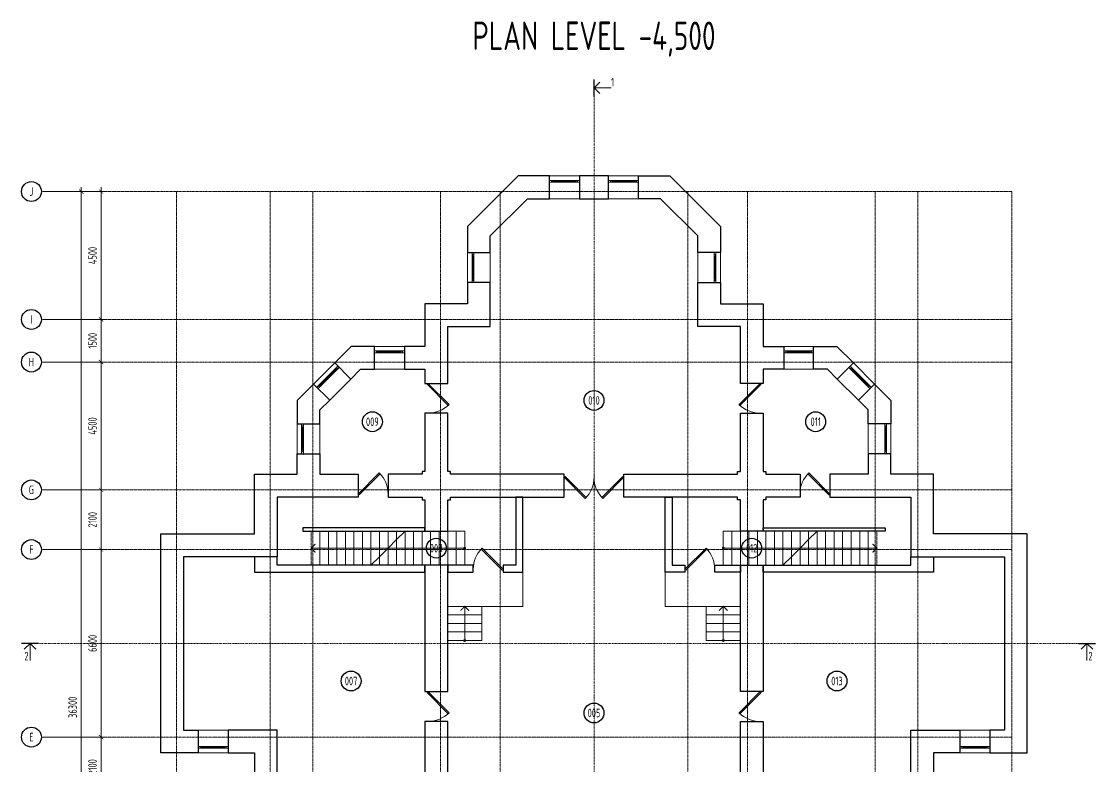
# Model space of a CAD drawing. Header units: millimetres. Extents: x -4890 to 184123, y 36 to 148549.
# Drawn here: x 2560 to 40360, y 25401 to 51623 of the extents above; entities that cross this region are included whole.
import ezdxf

# ---------------------------------------------------------------- set-up
doc = ezdxf.new("R2010")
doc.units = ezdxf.units.MM
for name, pattern in [('CENTERX2', [101.6, 63.5, -12.7, 12.7, -12.7]), ('DASHDOTX2', [50.8, 25.4, -12.7, 0, -12.7]), ('HIDDEN', [9.525, 6.35, -3.175])]:
    doc.linetypes.add(name, pattern=pattern)
for name, color, linetype, lineweight in [('axis', 40, 'CENTERX2', 5), ('Dimension', 4, 'Continuous', 5), ('Door', 36, 'Continuous', 5), ('Marker', 30, 'Continuous', 5), ('Stair', 4, 'Continuous', 5), ('Text', 169, 'Continuous', 5), ('Wall_General', 5, 'Continuous', 30), ('Wall_Satelit', 253, 'Continuous', 5), ('Windows', 250, 'Continuous', 5)]:
    doc.layers.add(name, color=color, linetype=linetype, lineweight=lineweight)
doc.styles.add('OK300', font='isocpeur.ttf', dxfattribs={"width": 0.7, "height": 300})
doc.dimstyles.new('OK100', dxfattribs={"dimtxt": 300, "dimasz": 150, "dimexe": 150, "dimexo": 150, "dimgap": 150, "dimtad": 1, "dimdec": 0, "dimzin": 0, "dimdsep": 46, "dimtxsty": 'OK300', "dimblk": 'ARCHTICK', "dimcen": 150, "dimdle": 150, "dimclrd": 256, "dimclre": 256, "dimclrt": 256, "dimadec": 0, "dimazin": 0, "dimtfac": 1, "dimtdec": 0, "dimtofl": 0, "dimtmove": 0, "dimatfit": 3, "dimldrblk": 'DOT', "dimfxl": 1, "dimtolj": 1, "dimtzin": 0, "dimlwd": -1, "dimlwe": -1, "dimarcsym": 0})

# ---------------------------------------------------------------- blocks, each defined once
blk = doc.blocks.new('_ArchTick')
at = {"color": 0, "linetype": 'ByBlock', "const_width": 0.15}
blk.add_lwpolyline([(-0.5, -0.5), (0.5, 0.5)], dxfattribs=at)
blk = doc.blocks.new('*D139')
at = {"layer": 'Defpoints', "color": 0, "transparency": 16777216}
for p in [(3260, 45636), (3260, 9336), (4660, 9336)]:
    blk.add_point(p, dxfattribs=at)
at = {"layer": 'Dimension', "transparency": 16777216}
for p, q in [((4660, 45786), (4660, 9186)), ((3410, 45636), (4810, 45636)), ((3410, 9336), (4810, 9336))]:
    blk.add_line(p, q, dxfattribs=at)
at = {"layer": 'Dimension', "transparency": 16777216, "xscale": 150, "yscale": 150, "zscale": 150}
for p, rotation in [((4660, 45636), 90), ((4660, 9336), 270)]:
    blk.add_blockref('_ArchTick', p, dxfattribs=dict(at, rotation=rotation))
at = {"layer": 'Dimension', "transparency": 16777216, "insert": (4360, 27486), "char_height": 300, "attachment_point": 5, "rotation": 90, "style": 'OK300'}
blk.add_mtext('\\A1;36300', dxfattribs=at)
blk = doc.blocks.new('_Dot')
at = {"layer": 'Dimension', "color": 0, "lineweight": -2}
blk.add_line((-0.5, 0), (-1, 0), dxfattribs=at)
at = {"layer": 'Dimension', "color": 0, "const_width": 0.5}
blk.add_lwpolyline([(-0.25, 0, 1), (0.25, 0, 1)], format="xyb", close=True, dxfattribs=at)
blk = doc.blocks.new('*D140')
at = {"layer": 'Defpoints', "color": 0, "transparency": 16777216}
for p in [(3260, 45636), (3260, 41136), (5360, 41136)]:
    blk.add_point(p, dxfattribs=at)
at = {"layer": 'Dimension', "transparency": 16777216}
for p, q in [((5360, 45786), (5360, 40986)), ((3410, 45636), (5510, 45636)), ((3410, 41136), (5510, 41136))]:
    blk.add_line(p, q, dxfattribs=at)
at = {"layer": 'Dimension', "transparency": 16777216, "xscale": 150, "yscale": 150, "zscale": 150}
for p, rotation in [((5360, 45636), 90), ((5360, 41136), 270)]:
    blk.add_blockref('_ArchTick', p, dxfattribs=dict(at, rotation=rotation))
at = {"layer": 'Dimension', "transparency": 16777216, "insert": (5060, 43386), "char_height": 300, "attachment_point": 5, "rotation": 90, "style": 'OK300'}
blk.add_mtext('\\A1;4500', dxfattribs=at)
blk = doc.blocks.new('*D141')
at = {"layer": 'Defpoints', "color": 0, "transparency": 16777216}
for p in [(3260, 39636), (3260, 35136), (5360, 35136)]:
    blk.add_point(p, dxfattribs=at)
at = {"layer": 'Dimension', "transparency": 16777216}
for p, q in [((5360, 39786), (5360, 34986)), ((3410, 39636), (5510, 39636)), ((3410, 35136), (5510, 35136))]:
    blk.add_line(p, q, dxfattribs=at)
at = {"layer": 'Dimension', "transparency": 16777216, "xscale": 150, "yscale": 150, "zscale": 150}
for p, rotation in [((5360, 39636), 90), ((5360, 35136), 270)]:
    blk.add_blockref('_ArchTick', p, dxfattribs=dict(at, rotation=rotation))
at = {"layer": 'Dimension', "transparency": 16777216, "insert": (5060, 37386), "char_height": 300, "attachment_point": 5, "rotation": 90, "style": 'OK300'}
blk.add_mtext('\\A1;4500', dxfattribs=at)
blk = doc.blocks.new('*D142')
at = {"layer": 'Defpoints', "color": 0, "transparency": 16777216}
for p in [(3260, 35136), (3260, 33036), (5360, 33036)]:
    blk.add_point(p, dxfattribs=at)
at = {"layer": 'Dimension', "transparency": 16777216}
for p, q in [((5360, 35286), (5360, 32886)), ((3410, 35136), (5510, 35136)), ((3410, 33036), (5510, 33036))]:
    blk.add_line(p, q, dxfattribs=at)
at = {"layer": 'Dimension', "transparency": 16777216, "xscale": 150, "yscale": 150, "zscale": 150}
for p, rotation in [((5360, 35136), 90), ((5360, 33036), 270)]:
    blk.add_blockref('_ArchTick', p, dxfattribs=dict(at, rotation=rotation))
at = {"layer": 'Dimension', "transparency": 16777216, "insert": (5060, 34086), "char_height": 300, "attachment_point": 5, "rotation": 90, "style": 'OK300'}
blk.add_mtext('\\A1;2100', dxfattribs=at)
blk = doc.blocks.new('*D143')
at = {"layer": 'Defpoints', "color": 0, "transparency": 16777216}
for p in [(3260, 33036), (3260, 26436), (5360, 26436)]:
    blk.add_point(p, dxfattribs=at)
at = {"layer": 'Dimension', "transparency": 16777216}
for p, q in [((3410, 33036), (5510, 33036)), ((5360, 33186), (5360, 26286)), ((3410, 26436), (5510, 26436))]:
    blk.add_line(p, q, dxfattribs=at)
at = {"layer": 'Dimension', "transparency": 16777216, "xscale": 150, "yscale": 150, "zscale": 150}
for p, rotation in [((5360, 33036), 90), ((5360, 26436), 270)]:
    blk.add_blockref('_ArchTick', p, dxfattribs=dict(at, rotation=rotation))
at = {"layer": 'Dimension', "transparency": 16777216, "insert": (5060, 29736), "char_height": 300, "attachment_point": 5, "rotation": 90, "style": 'OK300'}
blk.add_mtext('\\A1;6600', dxfattribs=at)
blk = doc.blocks.new('*D144')
at = {"layer": 'Defpoints', "color": 0, "transparency": 16777216}
for p in [(3260, 26436), (3260, 24336), (5360, 24336)]:
    blk.add_point(p, dxfattribs=at)
at = {"layer": 'Dimension', "transparency": 16777216}
for p, q in [((5360, 26586), (5360, 24186)), ((3410, 26436), (5510, 26436)), ((3410, 24336), (5510, 24336))]:
    blk.add_line(p, q, dxfattribs=at)
at = {"layer": 'Dimension', "transparency": 16777216, "xscale": 150, "yscale": 150, "zscale": 150}
for p, rotation in [((5360, 26436), 90), ((5360, 24336), 270)]:
    blk.add_blockref('_ArchTick', p, dxfattribs=dict(at, rotation=rotation))
at = {"layer": 'Dimension', "transparency": 16777216, "insert": (5060, 25386), "char_height": 300, "attachment_point": 5, "rotation": 90, "style": 'OK300'}
blk.add_mtext('\\A1;2100', dxfattribs=at)
blk = doc.blocks.new('*D156')
at = {"layer": 'Defpoints', "color": 0, "transparency": 16777216}
for p in [(3260, 41136), (3260, 39636), (5360, 39636)]:
    blk.add_point(p, dxfattribs=at)
at = {"layer": 'Dimension', "transparency": 16777216}
for p, q in [((5360, 41286), (5360, 39486)), ((3410, 41136), (5510, 41136)), ((3410, 39636), (5510, 39636))]:
    blk.add_line(p, q, dxfattribs=at)
at = {"layer": 'Dimension', "transparency": 16777216, "xscale": 150, "yscale": 150, "zscale": 150}
for p, rotation in [((5360, 41136), 90), ((5360, 39636), 270)]:
    blk.add_blockref('_ArchTick', p, dxfattribs=dict(at, rotation=rotation))
at = {"layer": 'Dimension', "transparency": 16777216, "insert": (5060, 40386), "char_height": 300, "attachment_point": 5, "rotation": 90, "style": 'OK300'}
blk.add_mtext('\\A1;1500', dxfattribs=at)
blk = doc.blocks.new('*U63')
for p, q in [((0, 0), (0, -100)), ((1000, 0), (1000, -100))]:
    blk.add_line(p, q)
blk.add_lwpolyline([(0, 0), (707, 707), (738, 676), (31, -31)], close=True)
blk.add_arc((0, 0), 1000, 0, 45)
blk = doc.blocks.new('*U64')
for p, q in [((0, 0), (0, -100)), ((-1000, 0), (-1000, -100))]:
    blk.add_line(p, q)
blk.add_lwpolyline([(0, 0), (-707, 707), (-738, 676), (-31, -31)], close=True)
blk.add_arc((0, 0), 1000, 135, 180)
blk = doc.blocks.new('*U65')
for p, q in [((0, 0), (0, 100)), ((1000, 0), (1000, 100))]:
    blk.add_line(p, q)
blk.add_lwpolyline([(0, 0), (707, -707), (738, -676), (31, 31)], close=True)
blk.add_arc((0, 0), 1000, 315, 0)

msp = doc.modelspace()

# ---------------------------------------------------------------- linework, layer by layer
at = {"layer": 'axis', "ltscale": 0.5}
for points in [[(3259.7, 45636.3), (37409.7, 45636.3)], [(8009.7, 3886.3), (8009.7, 45636.3)], [(11309.7, 3886.3), (11309.7, 45636.3)], [(12809.7, 3886.3), (12809.7, 45636.3)], [(17309.7, 3886.3), (17309.7, 45636.3)], [(19409.7, 3886.3), (19409.7, 45636.3)], [(26009.7, 3886.3), (26009.7, 45636.3)], [(28109.7, 3886.3), (28109.7, 45636.3)], [(32609.7, 3886.3), (32609.7, 45636.3)], [(34109.7, 3886.3), (34109.7, 45636.3)], [(37409.7, 3886.3), (37409.7, 45636.3)], [(3259.7, 41136.3), (37409.7, 41136.3)], [(3259.7, 39636.3), (37409.7, 39636.3)], [(3259.7, 35136.3), (37409.7, 35136.3)], [(3259.7, 33036.3), (37409.7, 33036.3)], [(3259.7, 26436.3), (37409.7, 26436.3)]]:
    msp.add_lwpolyline(points, dxfattribs=at)
at = {"layer": 'axis', "color": 18, "linetype": 'Continuous', "lineweight": 30, "true_color": 0x000000}
for centre in [(2909.7, 45636.3), (2909.7, 41136.3), (2909.7, 39636.3), (2909.7, 35136.3), (2909.7, 33036.3), (2909.7, 26436.3)]:
    msp.add_circle(centre, 350, dxfattribs=at)
at = {"layer": 'Marker', "linetype": 'DASHDOTX2'}
for p, q in [((22709.7, 48986.3), (22709.7, 3786.3)), ((39759.7, 29736.3), (3159.7, 29736.3))]:
    msp.add_line(p, q, dxfattribs=at)
at = {"layer": 'Marker', "color": 18, "lineweight": 30, "true_color": 0x000000}
for points in [[(22709.7, 48986.3), (22709.7, 49586.3)], [(22909.7, 49086.3), (22709.7, 49286.3), (22909.7, 49486.3)], [(3159.7, 29736.3), (2559.7, 29736.3)], [(3059.7, 29536.3), (2859.7, 29736.3), (2659.7, 29536.3)], [(39759.7, 29736.3), (40359.7, 29736.3)], [(39859.7, 29536.3), (40059.7, 29736.3), (40259.7, 29536.3)]]:
    msp.add_lwpolyline(points, dxfattribs=at)
at = {"layer": 'Marker', "color": 18, "true_color": 0x000000}
for points in [[(22709.7, 49286.3), (23309.7, 49286.3)], [(40059.7, 29736.3), (40059.7, 29136.3)]]:
    msp.add_lwpolyline(points, dxfattribs=at)
at = {"layer": 'Marker'}
msp.add_lwpolyline([(2859.7, 29736.3), (2859.7, 29136.3)], dxfattribs=at)
at = {"layer": 'Marker', "linetype": 'Continuous', "lineweight": 30}
for centre in [(22709.7, 38286.3), (14909.7, 37536.3), (30509.7, 37536.3), (17159.7, 33086.3), (28259.7, 33086.3), (14159.7, 28411.3), (31259.7, 28411.3), (22709.7, 27286.3)]:
    msp.add_circle(centre, 350, dxfattribs=at)
at = {"layer": 'Stair', "linetype": 'HIDDEN'}
for points in [[(12759.7, 32486.3), (13059.7, 32486.3), (13059.7, 33686.3), (12759.7, 33686.3)], [(13059.7, 32486.3), (13359.7, 32486.3), (13359.7, 33686.3), (13059.7, 33686.3)], [(13359.7, 32486.3), (13659.7, 32486.3), (13659.7, 33686.3), (13359.7, 33686.3)], [(13659.7, 32486.3), (13959.7, 32486.3), (13959.7, 33686.3), (13659.7, 33686.3)], [(13959.7, 32486.3), (14259.7, 32486.3), (14259.7, 33686.3), (13959.7, 33686.3)], [(14259.7, 32486.3), (14559.7, 32486.3), (14559.7, 33686.3), (14259.7, 33686.3)], [(14559.7, 32486.3), (14859.7, 32486.3), (14859.7, 33686.3), (14559.7, 33686.3)], [(15159.7, 33686.3), (14859.7, 33686.3), (14859.7, 32486.3), (15159.7, 32786.3)], [(15459.7, 33686.3), (15159.7, 33686.3), (15159.7, 32786.3), (15459.7, 33086.3)], [(15759.7, 33686.3), (15459.7, 33686.3), (15459.7, 33086.3), (15759.7, 33386.3)], [(16059.7, 33686.3), (15759.7, 33686.3), (15759.7, 33386.3)], [(30259.7, 32486.3), (30559.7, 32486.3), (30559.7, 33686.3), (30259.7, 33386.3)], [(30859.7, 33686.3), (30559.7, 33686.3), (30559.7, 32486.3), (30859.7, 32486.3)], [(31159.7, 33686.3), (30859.7, 33686.3), (30859.7, 32486.3), (31159.7, 32486.3)], [(31459.7, 33686.3), (31159.7, 33686.3), (31159.7, 32486.3), (31459.7, 32486.3)], [(31759.7, 33686.3), (31459.7, 33686.3), (31459.7, 32486.3), (31759.7, 32486.3)], [(32059.7, 33686.3), (31759.7, 33686.3), (31759.7, 32486.3), (32059.7, 32486.3)], [(32359.7, 33686.3), (32059.7, 33686.3), (32059.7, 32486.3), (32359.7, 32486.3)], [(32659.7, 33686.3), (32359.7, 33686.3), (32359.7, 32486.3), (32659.7, 32486.3)], [(29959.7, 32486.3), (30259.7, 32486.3), (30259.7, 33386.3), (29959.7, 33086.3)], [(29659.7, 32486.3), (29959.7, 32486.3), (29959.7, 33086.3), (29659.7, 32786.3)], [(29359.7, 32486.3), (29659.7, 32486.3), (29659.7, 32786.3)]]:
    msp.add_lwpolyline(points, close=True, dxfattribs=at)
at = {"layer": 'Stair'}
for points in [[(15759.7, 32486.3), (16059.7, 32486.3), (16059.7, 33686.3), (15759.7, 33386.3)], [(16059.7, 32486.3), (16359.7, 32486.3), (16359.7, 33686.3), (16059.7, 33686.3)], [(16359.7, 32486.3), (16659.7, 32486.3), (16659.7, 33686.3), (16359.7, 33686.3)], [(16659.7, 32486.3), (16959.7, 32486.3), (16959.7, 33686.3), (16659.7, 33686.3)], [(16959.7, 32486.3), (17259.7, 32486.3), (17259.7, 33686.3), (16959.7, 33686.3)], [(17259.7, 32486.3), (17559.7, 32486.3), (17559.7, 33686.3), (17259.7, 33686.3)], [(17559.7, 32486.3), (17859.7, 32486.3), (17859.7, 33686.3), (17559.7, 33686.3)], [(17859.7, 32486.3), (18159.7, 32486.3), (18159.7, 33686.3), (17859.7, 33686.3)], [(27559.7, 33686.3), (27259.7, 33686.3), (27259.7, 32486.3), (27559.7, 32486.3)], [(27859.7, 33686.3), (27559.7, 33686.3), (27559.7, 32486.3), (27859.7, 32486.3)], [(28159.7, 33686.3), (27859.7, 33686.3), (27859.7, 32486.3), (28159.7, 32486.3)], [(28459.7, 33686.3), (28159.7, 33686.3), (28159.7, 32486.3), (28459.7, 32486.3)], [(28759.7, 33686.3), (28459.7, 33686.3), (28459.7, 32486.3), (28759.7, 32486.3)], [(29059.7, 33686.3), (28759.7, 33686.3), (28759.7, 32486.3), (29059.7, 32486.3)], [(29359.7, 33686.3), (29059.7, 33686.3), (29059.7, 32486.3), (29359.7, 32486.3)], [(29659.7, 33686.3), (29359.7, 33686.3), (29359.7, 32486.3), (29659.7, 32786.3)], [(29959.7, 33686.3), (29659.7, 33686.3), (29659.7, 32786.3), (29959.7, 33086.3)], [(30259.7, 33686.3), (29959.7, 33686.3), (29959.7, 33086.3), (30259.7, 33386.3)], [(30559.7, 33686.3), (30259.7, 33686.3), (30259.7, 33386.3)], [(15459.7, 32486.3), (15759.7, 32486.3), (15759.7, 33386.3), (15459.7, 33086.3)], [(15159.7, 32486.3), (15459.7, 32486.3), (15459.7, 33086.3), (15159.7, 32786.3)], [(14859.7, 32486.3), (15159.7, 32486.3), (15159.7, 32786.3)], [(17559.7, 30736.3), (18759.7, 30736.3), (18759.7, 31036.3), (17559.7, 31036.3)], [(27859.7, 30736.3), (26659.7, 30736.3), (26659.7, 31036.3), (27859.7, 31036.3)], [(17559.7, 30436.3), (18759.7, 30436.3), (18759.7, 30736.3), (17559.7, 30736.3)], [(27859.7, 30436.3), (26659.7, 30436.3), (26659.7, 30736.3), (27859.7, 30736.3)], [(17559.7, 30136.3), (18759.7, 30136.3), (18759.7, 30436.3), (17559.7, 30436.3)], [(27859.7, 30136.3), (26659.7, 30136.3), (26659.7, 30436.3), (27859.7, 30436.3)], [(17559.7, 29836.3), (18759.7, 29836.3), (18759.7, 30136.3), (17559.7, 30136.3)], [(27859.7, 29836.3), (26659.7, 29836.3), (26659.7, 30136.3), (27859.7, 30136.3)]]:
    msp.add_lwpolyline(points, close=True, dxfattribs=at)
at = {"layer": 'Stair', "const_width": 40}
for points in [[(12909.7, 33236.3), (12759.7, 33086.3), (12909.7, 32936.3)], [(32509.7, 32936.3), (32659.7, 33086.3), (32509.7, 33236.3)], [(18309.7, 30886.3), (18159.7, 31036.3), (18009.7, 30886.3)], [(27109.7, 30886.3), (27259.7, 31036.3), (27409.7, 30886.3)]]:
    msp.add_lwpolyline(points, dxfattribs=at)
at = {"layer": 'Stair'}
for points in [[(12759.7, 33086.3), (18159.7, 33086.3)], [(32659.7, 33086.3), (27259.7, 33086.3)], [(17559.7, 31036.3), (20209.7, 31036.3), (20209.7, 32236.3)], [(27859.7, 31036.3), (25209.7, 31036.3), (25209.7, 32236.3)], [(18159.7, 31036.3), (18159.7, 29836.3)], [(27259.7, 31036.3), (27259.7, 29836.3)]]:
    msp.add_lwpolyline(points, dxfattribs=at)
at = {"layer": 'Stair', "const_width": 50}
for points in [[(18184.7, 33086.3, 1), (18134.7, 33086.3, 1)], [(27234.7, 33086.3, 1), (27284.7, 33086.3, 1)], [(18159.7, 29811.3, 1), (18159.7, 29861.3, 1)], [(27259.7, 29811.3, -1), (27259.7, 29861.3, -1)]]:
    msp.add_lwpolyline(points, format="xyb", close=True, dxfattribs=at)
at = {"layer": 'Wall_General'}
for points in [[(19059.7, 43486.3), (19059.7, 44074.9), (20371, 45386.3), (21144.7, 45386.3), (21144.7, 46186.3), (20039.7, 46186.3), (18259.7, 44406.3), (18259.7, 43486.3)], [(22194.7, 45386.3), (23224.7, 45386.3), (23224.7, 46186.3), (22194.7, 46186.3)], [(26359.7, 43486.3), (26359.7, 44074.9), (25048.3, 45386.3), (24274.7, 45386.3), (24274.7, 46186.3), (25379.7, 46186.3), (27159.7, 44406.3), (27159.7, 43486.3)], [(16034.7, 39386.3), (16759.7, 39386.3), (16759.7, 38886.3), (17559.7, 38886.3), (17559.7, 40886.3), (19059.7, 40886.3), (19059.7, 42436.3), (18259.7, 42436.3), (18259.7, 41686.3), (16759.7, 41686.3), (16759.7, 40186.3), (16034.7, 40186.3)], [(29384.7, 39386.3), (28659.7, 39386.3), (28659.7, 38886.3), (27859.7, 38886.3), (27859.7, 40886.3), (26359.7, 40886.3), (26359.7, 42436.3), (27159.7, 42436.3), (27159.7, 41686.3), (28659.7, 41686.3), (28659.7, 40186.3), (29384.7, 40186.3)], [(14984.7, 40186.3), (14163.7, 40186.3), (13582.9, 39605.5), (14148.6, 39039.8), (14495, 39386.3), (14984.7, 39386.3)], [(30434.7, 40186.3), (31255.7, 40186.3), (31836.4, 39605.5), (31270.8, 39039.8), (30924.3, 39386.3), (30434.7, 39386.3)], [(13059.7, 37461.3), (13059.7, 37950.9), (13406.1, 38297.4), (12840.4, 38863), (12259.7, 38282.3), (12259.7, 37461.3)], [(32359.7, 37461.3), (32359.7, 37950.9), (32013.2, 38297.4), (32578.9, 38863), (33159.7, 38282.3), (33159.7, 37461.3)], [(15459.7, 34886.3), (16659.7, 34886.3), (16659.7, 34786.3), (16759.7, 34786.3), (16759.7, 33686.3), (17559.7, 33686.3), (17559.7, 34786.3), (17659.7, 34786.3), (17659.7, 34886.3), (21659.7, 34886.3), (21659.7, 35686.3), (17659.7, 35686.3), (17659.7, 35786.3), (17559.7, 35786.3), (17559.7, 37836.3), (16759.7, 37836.3), (16759.7, 35786.3), (16659.7, 35786.3), (16659.7, 35686.3), (15459.7, 35686.3)], [(29959.7, 34886.3), (28759.7, 34886.3), (28759.7, 34786.3), (28659.7, 34786.3), (28659.7, 33686.3), (27859.7, 33686.3), (27859.7, 34786.3), (27759.7, 34786.3), (27759.7, 34886.3), (23759.7, 34886.3), (23759.7, 35686.3), (27759.7, 35686.3), (27759.7, 35786.3), (27859.7, 35786.3), (27859.7, 37836.3), (28659.7, 37836.3), (28659.7, 35786.3), (28759.7, 35786.3), (28759.7, 35686.3), (29959.7, 35686.3)], [(12259.7, 36411.3), (13059.7, 36411.3), (13059.7, 35686.3), (14409.7, 35686.3), (14409.7, 34886.3), (11559.7, 34886.3), (11559.7, 32786.3), (8259.7, 32786.3), (8259.7, 26686.3), (8779.7, 26686.3), (8779.7, 25886.3), (7459.7, 25886.3), (7459.7, 33586.3), (10759.7, 33586.3), (10759.7, 35686.3), (12259.7, 35686.3)], [(33159.7, 36411.3), (32359.7, 36411.3), (32359.7, 35686.3), (31009.7, 35686.3), (31009.7, 34886.3), (33859.7, 34886.3), (33859.7, 32786.3), (37159.7, 32786.3), (37159.7, 26686.3), (36639.7, 26686.3), (36639.7, 25886.3), (37959.7, 25886.3), (37959.7, 33586.3), (34659.7, 33586.3), (34659.7, 35686.3), (33159.7, 35686.3)], [(19959.7, 34886.3), (19959.7, 32486.3), (19509.7, 32486.3), (19509.7, 32236.3), (20209.7, 32236.3), (20209.7, 34886.3)], [(25459.7, 34886.3), (25459.7, 32486.3), (25909.7, 32486.3), (25909.7, 32236.3), (25209.7, 32236.3), (25209.7, 34886.3)], [(12459.7, 33686.3), (16759.7, 33686.3), (16759.7, 33806.3), (12459.7, 33806.3)], [(32959.7, 33686.3), (28659.7, 33686.3), (28659.7, 33806.3), (32959.7, 33806.3)], [(10759.7, 32786.3), (10759.7, 32236.3), (16759.7, 32236.3), (16759.7, 32486.3), (11559.7, 32486.3), (11559.7, 32786.3)], [(34659.7, 32786.3), (34659.7, 32236.3), (28659.7, 32236.3), (28659.7, 32486.3), (33859.7, 32486.3), (33859.7, 32786.3)], [(17559.7, 32486.3), (16759.7, 32486.3), (16759.7, 28036.3), (17559.7, 28036.3)], [(17559.7, 32236.3), (18459.7, 32236.3), (18459.7, 32486.3), (17559.7, 32486.3)], [(27859.7, 32236.3), (26959.7, 32236.3), (26959.7, 32486.3), (27859.7, 32486.3)], [(28659.7, 28036.3), (27859.7, 28036.3), (27859.7, 32486.3), (28659.7, 32486.3)]]:
    msp.add_lwpolyline(points, close=True, dxfattribs=at)
for points in [[(17559.7, 24686.3), (17559.7, 26986.3), (16759.7, 26986.3), (16759.7, 24686.3)], [(27859.7, 24686.3), (27859.7, 26986.3), (28659.7, 26986.3), (28659.7, 24686.3)], [(11559.7, 24586.3), (11559.7, 26686.3), (9829.7, 26686.3), (9829.7, 25886.3), (10759.7, 25886.3), (10759.7, 23786.3)], [(33859.7, 24586.3), (33859.7, 26686.3), (35589.7, 26686.3), (35589.7, 25886.3), (34659.7, 25886.3), (34659.7, 23786.3)]]:
    msp.add_lwpolyline(points, dxfattribs=at)
at = {"layer": 'Wall_Satelit'}
for points in [[(21144.7, 45386.3), (22194.7, 45386.3), (22194.7, 46186.3), (21144.7, 46186.3)], [(23224.7, 46186.3), (24274.7, 46186.3), (24274.7, 45386.3), (23224.7, 45386.3)], [(18259.7, 42436.3), (19059.7, 42436.3), (19059.7, 43486.3), (18259.7, 43486.3)], [(26359.7, 43486.3), (27159.7, 43486.3), (27159.7, 42436.3), (26359.7, 42436.3)], [(14984.7, 39386.3), (16034.7, 39386.3), (16034.7, 40186.3), (14984.7, 40186.3)], [(29384.7, 40186.3), (30434.7, 40186.3), (30434.7, 39386.3), (29384.7, 39386.3)], [(13406.1, 38297.4), (12840.4, 38863), (13582.9, 39605.5), (14148.6, 39039.8)], [(31270.8, 39039.8), (32013.2, 38297.4), (32578.9, 38863), (31836.4, 39605.5)], [(12259.7, 36411.3), (13059.7, 36411.3), (13059.7, 37461.3), (12259.7, 37461.3)], [(32359.7, 36411.3), (33159.7, 36411.3), (33159.7, 37461.3), (32359.7, 37461.3)], [(8779.7, 26686.3), (9829.7, 26686.3), (9829.7, 25886.3), (8779.7, 25886.3)], [(35589.7, 26686.3), (36639.7, 26686.3), (36639.7, 25886.3), (35589.7, 25886.3)]]:
    msp.add_lwpolyline(points, close=True, dxfattribs=at)
at = {"layer": 'Windows'}
for points in [[(21214.7, 45966.3), (21144.7, 45966.3), (21144.7, 46026.3), (21214.7, 46026.3)], [(21214.7, 46026.3), (22124.7, 46026.3), (22124.7, 46016.3), (21214.7, 46016.3)], [(21264.7, 45966.3), (21214.7, 45966.3), (21214.7, 46016.3), (21264.7, 46016.3)], [(22074.7, 46006.3), (21264.7, 46006.3), (21264.7, 46016.3), (22074.7, 46016.3)], [(22074.7, 45976.3), (21264.7, 45976.3), (21264.7, 45966.3), (22074.7, 45966.3)], [(22124.7, 45966.3), (22074.7, 45966.3), (22074.7, 46016.3), (22124.7, 46016.3)], [(22124.7, 45966.3), (22194.7, 45966.3), (22194.7, 46026.3), (22124.7, 46026.3)], [(23294.7, 45966.3), (23224.7, 45966.3), (23224.7, 46026.3), (23294.7, 46026.3)], [(23294.7, 46026.3), (24204.7, 46026.3), (24204.7, 46016.3), (23294.7, 46016.3)], [(23344.7, 45966.3), (23294.7, 45966.3), (23294.7, 46016.3), (23344.7, 46016.3)], [(24154.7, 46006.3), (23344.7, 46006.3), (23344.7, 46016.3), (24154.7, 46016.3)], [(24154.7, 45976.3), (23344.7, 45976.3), (23344.7, 45966.3), (24154.7, 45966.3)], [(24204.7, 45966.3), (24154.7, 45966.3), (24154.7, 46016.3), (24204.7, 46016.3)], [(24204.7, 45966.3), (24274.7, 45966.3), (24274.7, 46026.3), (24204.7, 46026.3)], [(18479.7, 43416.3), (18479.7, 43486.3), (18419.7, 43486.3), (18419.7, 43416.3)], [(26939.7, 43416.3), (26939.7, 43486.3), (26999.7, 43486.3), (26999.7, 43416.3)], [(18419.7, 42506.3), (18419.7, 43416.3), (18429.7, 43416.3), (18429.7, 42506.3)], [(18479.7, 43416.3), (18479.7, 43366.3), (18429.7, 43366.3), (18429.7, 43416.3)], [(18439.7, 43366.3), (18439.7, 42556.3), (18429.7, 42556.3), (18429.7, 43366.3)], [(18469.7, 43366.3), (18469.7, 42556.3), (18479.7, 42556.3), (18479.7, 43366.3)], [(26939.7, 43416.3), (26939.7, 43366.3), (26989.7, 43366.3), (26989.7, 43416.3)], [(26949.7, 43366.3), (26949.7, 42556.3), (26939.7, 42556.3), (26939.7, 43366.3)], [(26979.7, 43366.3), (26979.7, 42556.3), (26989.7, 42556.3), (26989.7, 43366.3)], [(26999.7, 42506.3), (26999.7, 43416.3), (26989.7, 43416.3), (26989.7, 42506.3)], [(18479.7, 42506.3), (18479.7, 42436.3), (18419.7, 42436.3), (18419.7, 42506.3)], [(18479.7, 42556.3), (18479.7, 42506.3), (18429.7, 42506.3), (18429.7, 42556.3)], [(26939.7, 42556.3), (26939.7, 42506.3), (26989.7, 42506.3), (26989.7, 42556.3)], [(26939.7, 42506.3), (26939.7, 42436.3), (26999.7, 42436.3), (26999.7, 42506.3)], [(15054.7, 39966.3), (14984.7, 39966.3), (14984.7, 40026.3), (15054.7, 40026.3)], [(15054.7, 40026.3), (15964.7, 40026.3), (15964.7, 40016.3), (15054.7, 40016.3)], [(15104.7, 39966.3), (15054.7, 39966.3), (15054.7, 40016.3), (15104.7, 40016.3)], [(15914.7, 40006.3), (15104.7, 40006.3), (15104.7, 40016.3), (15914.7, 40016.3)], [(15914.7, 39976.3), (15104.7, 39976.3), (15104.7, 39966.3), (15914.7, 39966.3)], [(15964.7, 39966.3), (15914.7, 39966.3), (15914.7, 40016.3), (15964.7, 40016.3)], [(15964.7, 39966.3), (16034.7, 39966.3), (16034.7, 40026.3), (15964.7, 40026.3)], [(29454.7, 39966.3), (29384.7, 39966.3), (29384.7, 40026.3), (29454.7, 40026.3)], [(30364.7, 40026.3), (29454.7, 40026.3), (29454.7, 40016.3), (30364.7, 40016.3)], [(29454.7, 39966.3), (29504.7, 39966.3), (29504.7, 40016.3), (29454.7, 40016.3)], [(29504.7, 40006.3), (30314.7, 40006.3), (30314.7, 40016.3), (29504.7, 40016.3)], [(29504.7, 39976.3), (30314.7, 39976.3), (30314.7, 39966.3), (29504.7, 39966.3)], [(30314.7, 39966.3), (30364.7, 39966.3), (30364.7, 40016.3), (30314.7, 40016.3)], [(30364.7, 39966.3), (30434.7, 39966.3), (30434.7, 40026.3), (30364.7, 40026.3)], [(13003.1, 38799.4), (13646.5, 39442.9), (13653.6, 39435.8), (13010.1, 38792.3)], [(13625.3, 39393.4), (13052.6, 38820.6), (13045.5, 38827.7), (13618.3, 39400.4)], [(13646.5, 39372.2), (13073.8, 38799.4), (13080.9, 38792.3), (13653.6, 39365.1)], [(13689, 39400.4), (13653.6, 39365.1), (13618.3, 39400.4), (13653.6, 39435.8)], [(13689, 39400.4), (13738.5, 39449.9), (13696, 39492.4), (13646.5, 39442.9)], [(31730.4, 39400.4), (31680.9, 39449.9), (31723.3, 39492.4), (31772.8, 39442.9)], [(31730.4, 39400.4), (31765.7, 39365.1), (31801.1, 39400.4), (31765.7, 39435.8)], [(32416.3, 38799.4), (31772.8, 39442.9), (31765.7, 39435.8), (32409.2, 38792.3)], [(31772.8, 39372.2), (32345.6, 38799.4), (32338.5, 38792.3), (31765.7, 39365.1)], [(31794, 39393.4), (32366.8, 38820.6), (32373.8, 38827.7), (31801.1, 39400.4)], [(13045.5, 38757), (12996, 38707.5), (12953.6, 38749.9), (13003.1, 38799.4)], [(13080.9, 38792.3), (13045.5, 38757), (13010.1, 38792.3), (13045.5, 38827.7)], [(32338.5, 38792.3), (32373.8, 38757), (32409.2, 38792.3), (32373.8, 38827.7)], [(32373.8, 38757), (32423.3, 38707.5), (32465.8, 38749.9), (32416.3, 38799.4)], [(12479.7, 37391.3), (12479.7, 37461.3), (12419.7, 37461.3), (12419.7, 37391.3)], [(32939.7, 37391.3), (32939.7, 37461.3), (32999.7, 37461.3), (32999.7, 37391.3)], [(12419.7, 36481.3), (12419.7, 37391.3), (12429.7, 37391.3), (12429.7, 36481.3)], [(12479.7, 37391.3), (12479.7, 37341.3), (12429.7, 37341.3), (12429.7, 37391.3)], [(12439.7, 37341.3), (12439.7, 36531.3), (12429.7, 36531.3), (12429.7, 37341.3)], [(12469.7, 37341.3), (12469.7, 36531.3), (12479.7, 36531.3), (12479.7, 37341.3)], [(32939.7, 37391.3), (32939.7, 37341.3), (32989.7, 37341.3), (32989.7, 37391.3)], [(32949.7, 37341.3), (32949.7, 36531.3), (32939.7, 36531.3), (32939.7, 37341.3)], [(32979.7, 37341.3), (32979.7, 36531.3), (32989.7, 36531.3), (32989.7, 37341.3)], [(32999.7, 36481.3), (32999.7, 37391.3), (32989.7, 37391.3), (32989.7, 36481.3)], [(12479.7, 36481.3), (12479.7, 36411.3), (12419.7, 36411.3), (12419.7, 36481.3)], [(12479.7, 36531.3), (12479.7, 36481.3), (12429.7, 36481.3), (12429.7, 36531.3)], [(32939.7, 36531.3), (32939.7, 36481.3), (32989.7, 36481.3), (32989.7, 36531.3)], [(32939.7, 36481.3), (32939.7, 36411.3), (32999.7, 36411.3), (32999.7, 36481.3)], [(8849.7, 26106.3), (8779.7, 26106.3), (8779.7, 26046.3), (8849.7, 26046.3)], [(8899.7, 26106.3), (8849.7, 26106.3), (8849.7, 26056.3), (8899.7, 26056.3)], [(9709.7, 26096.3), (8899.7, 26096.3), (8899.7, 26106.3), (9709.7, 26106.3)], [(9759.7, 26106.3), (9709.7, 26106.3), (9709.7, 26056.3), (9759.7, 26056.3)], [(9759.7, 26106.3), (9829.7, 26106.3), (9829.7, 26046.3), (9759.7, 26046.3)], [(35659.7, 26106.3), (35589.7, 26106.3), (35589.7, 26046.3), (35659.7, 26046.3)], [(35709.7, 26106.3), (35659.7, 26106.3), (35659.7, 26056.3), (35709.7, 26056.3)], [(36519.7, 26096.3), (35709.7, 26096.3), (35709.7, 26106.3), (36519.7, 26106.3)], [(36569.7, 26106.3), (36519.7, 26106.3), (36519.7, 26056.3), (36569.7, 26056.3)], [(36569.7, 26106.3), (36639.7, 26106.3), (36639.7, 26046.3), (36569.7, 26046.3)], [(8849.7, 26046.3), (9759.7, 26046.3), (9759.7, 26056.3), (8849.7, 26056.3)], [(9709.7, 26066.3), (8899.7, 26066.3), (8899.7, 26056.3), (9709.7, 26056.3)], [(35659.7, 26046.3), (36569.7, 26046.3), (36569.7, 26056.3), (35659.7, 26056.3)], [(36519.7, 26066.3), (35709.7, 26066.3), (35709.7, 26056.3), (36519.7, 26056.3)]]:
    msp.add_lwpolyline(points, close=True, dxfattribs=at)

# ---------------------------------------------------------------- block references
at = {"layer": 'Door', "yscale": 1.05000000000291}
for p, xscale, zscale, rotation in [((16864.7, 38886.3), -1.05000000000291, 1.05, 270), ((28554.7, 38886.3), 1.05000000000291, 1.05000000000291, 90), ((16864.7, 28036.3), -1.05000000000291, 1.05, 270), ((28554.7, 28036.3), 1.05000000000291, 1.05000000000291, 90)]:
    msp.add_blockref('*U64', p, dxfattribs=dict(at, xscale=xscale, zscale=zscale, rotation=rotation))
for name, p, xscale, zscale in [('*U63', (14409.7, 34991.3), 1.05000000000291, 1.05000000000291), ('*U65', (21659.7, 35581.3), 1.05000000000291, 1.05000000000291), ('*U65', (23759.7, 35581.3), -1.05000000000291, 1.05), ('*U64', (31009.7, 34991.3), 1.05000000000291, 1.05000000000291), ('*U64', (19509.7, 32341.3), 1.05000000000291, 1.05000000000291), ('*U63', (25909.7, 32341.3), 1.05000000000291, 1.05000000000291)]:
    msp.add_blockref(name, p, dxfattribs=dict(at, xscale=xscale, zscale=zscale))

# ---------------------------------------------------------------- texts
at = {"layer": 'axis', "color": 18, "true_color": 0x000000, "char_height": 300, "attachment_point": 5, "style": 'OK300'}
for s, insert in [('J', (2909.7, 45636.3)), ('I', (2909.7, 41136.3)), ('H', (2909.7, 39636.3)), ('G', (2909.7, 35136.3)), ('F', (2909.7, 33036.3)), ('E', (2909.7, 26436.3))]:
    msp.add_mtext(s, dxfattribs=dict(at, insert=insert))
at = {"layer": 'Marker', "color": 18, "linetype": 'Continuous', "true_color": 0x000000, "char_height": 300, "style": 'OK300'}
for s, insert, attachment_point in [('1', (23309.7, 49336.3), 7), ('2', (2809.7, 29136.3), 9), ('2', (40109.7, 29136.3), 7)]:
    msp.add_mtext(s, dxfattribs=dict(at, insert=insert, attachment_point=attachment_point))
at = {"layer": 'Marker', "char_height": 300, "attachment_point": 5, "style": 'OK300'}
for s, insert in [('010', (22709.7, 38286.3)), ('009', (14909.7, 37536.3)), ('011', (30509.7, 37536.3)), ('008', (17159.7, 33086.3)), ('012', (28259.7, 33086.3)), ('007', (14159.7, 28411.3)), ('013', (31259.7, 28411.3)), ('005', (22709.7, 27286.3))]:
    msp.add_mtext(s, dxfattribs=dict(at, insert=insert))
at = {"layer": 'Text', "linetype": 'Continuous', "insert": (22709.7, 50386.3), "char_height": 1000, "attachment_point": 8, "style": 'OK300'}
msp.add_mtext('PLAN LEVEL -4,500', dxfattribs=at)

# ---------------------------------------------------------------- dimensions: what is measured, and where the dimension line sits
at = {"layer": 'Dimension'}
for base, p1, p2, picture, middle in [((4659.7, 9336.3), (3259.7, 45636.3), (3259.7, 9336.3), '*D139', (4359.7, 27486.3)), ((5359.7, 41136.3), (3259.7, 45636.3), (3259.7, 41136.3), '*D140', (5059.7, 43386.3)), ((5359.7, 39636.3), (3259.7, 41136.3), (3259.7, 39636.3), '*D156', (5059.7, 40386.3))]:
    dim = msp.add_linear_dim(base=base, p1=p1, p2=p2, angle=90, dimstyle='OK100', dxfattribs=at)
    dim.commit()
    dim.dimension.update_dxf_attribs({"geometry": picture, "text_midpoint": middle})
for base, p1, p2, picture, middle in [((5359.7, 35136.3), (3259.7, 39636.3), (3259.7, 35136.3), '*D141', (5059.7, 37386.3)), ((5359.7, 33036.3), (3259.7, 35136.3), (3259.7, 33036.3), '*D142', (5059.7, 34086.3)), ((5359.7, 26436.3), (3259.7, 33036.3), (3259.7, 26436.3), '*D143', (5059.7, 29736.3)), ((5359.7, 24336.3), (3259.7, 26436.3), (3259.7, 24336.3), '*D144', (5059.7, 25386.3))]:
    dim = msp.add_linear_dim(base=base, p1=p1, p2=p2, angle=90, dimstyle='OK100', override={"dimtmove": 1}, dxfattribs=at)
    dim.commit()
    dim.dimension.update_dxf_attribs({"geometry": picture, "text_midpoint": middle})

doc.saveas('drawing.dxf')
